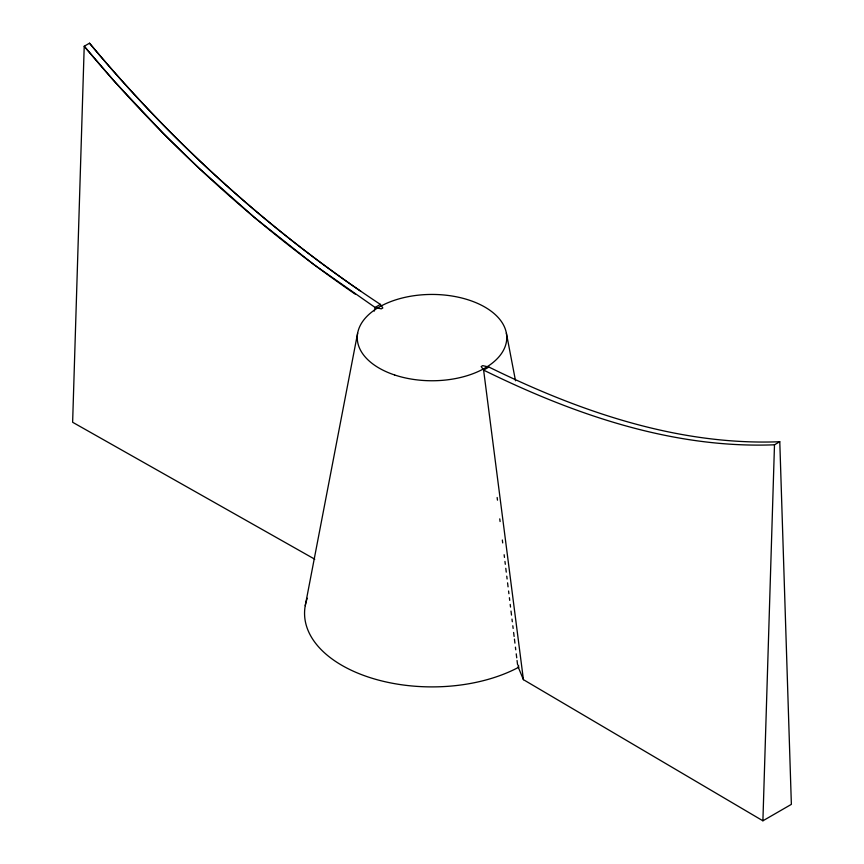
<?xml version="1.0" encoding="UTF-8"?>
<svg xmlns="http://www.w3.org/2000/svg" width="864" height="864" viewBox="0 0 864 864"><rect width="100%" height="100%" fill="white"/><g stroke="black" fill="none" stroke-linecap="round" stroke-linejoin="round"><path stroke-width="1.3" d="M762.901 820.8L774.49 444.787L779.782 441.731L791.37 804.362L762.901 820.8L523.422 679.666L518.065 666.716M305.24 605.718L357.631 333.137M374.252 311.126L375.095 307.454L380.387 304.398L382.828 307.962L381.272 308.858L375.095 307.454L313.902 264.6L254.815 217.793L198.806 168.026L163.577 133.736L114.383 81.367L84.218 46.256L89.51 43.2C168.134 137.678 259.459 221.702 360.817 291.298M779.782 441.731C678.056 445.759 579.053 411.361 488.905 367.049L483.613 370.105L523.422 679.666M518.033 665.658L518.692 665.28M774.49 444.787C672.754 448.816 573.75 414.418 483.613 370.105L481.172 366.541L482.728 365.634L488.905 367.049M314.755 559.202L72.63 422.269L84.218 46.256C162.842 140.735 254.167 224.759 355.525 294.343M380.387 304.398C271.145 232.459 173.167 143.683 89.51 43.2M506.369 333.137L515.516 380.776M497.156 497.491L497.48 500.159M499.759 518.864L500.094 521.543M502.34 540L502.697 542.916M504.144 554.731L504.468 557.41M504.954 561.427L505.31 564.3M505.796 568.307L506.261 572.141M506.758 576.158L507.103 578.999M507.578 582.844L508.064 586.861M508.572 591.019L508.896 593.698M509.382 597.704L509.717 600.383M510.203 604.39L510.527 607.057M511.013 611.064L511.51 615.082M511.996 619.088L512.32 621.756M512.816 625.763L513.14 628.441M513.626 632.448L514.112 636.455M514.447 639.133L514.933 643.14M515.419 647.147L515.743 649.814M516.24 653.832L516.726 657.839M517.05 660.506L517.536 664.513M519.026 667.073A127.44 73.58 0 0 1 369.479 677.43A127.44 73.58 0 0 1 307.26 598.244M394.621 374.976A74.768 43.168 0 0 0 506.768 337.597A74.768 43.168 0 0 0 394.621 300.218A74.768 43.168 0 0 0 394.621 374.976"/></g></svg>
